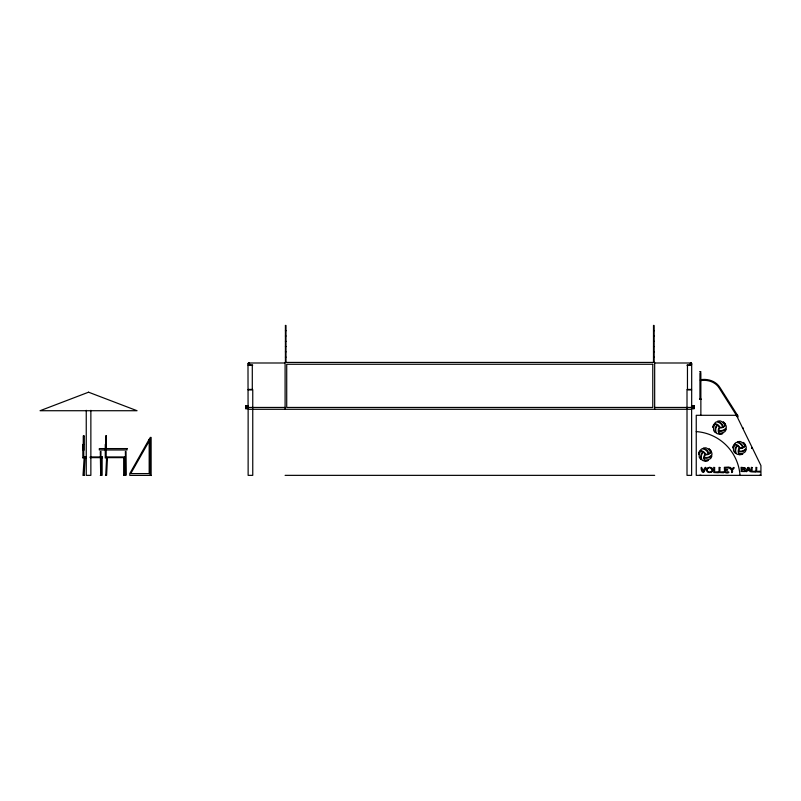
<?xml version="1.0" encoding="UTF-8"?>
<svg xmlns="http://www.w3.org/2000/svg" width="801" height="801" viewBox="0 0 801 801"><rect width="100%" height="100%" fill="white"/><g stroke="black" fill="none" stroke-linecap="round" stroke-linejoin="round"><path stroke-width="1.2" d="M83.034 475.333L84.195 457.181L85.006 458.082L84.175 475.353M105.752 475.313L106.623 457.181L107.434 458.082L106.603 475.353L105.452 475.333M691.603 364.044L691.513 363.404M248.13 363.824L248.38 363.233M249.782 364.065C246.728 360.951 250.192 367.289 249.191 363.023M690.332 364.946L691.253 362.643L690.792 364.946M751.738 448.009L752.459 448.149L751.738 448.22M150.157 439.238L149.186 439.238L129.782 473.591L129.782 475.394L151.129 475.394M149.186 441.041L130.753 473.591L149.186 473.591L149.186 439.238M691.523 364.245C688.63 366.187 690.862 360.62 691.694 364.065L691.674 408.22L693.986 408.22L693.986 405.887M691.023 364.645L691.694 364.065A1.181 1.181 0 0 0 690.973 362.993L655.318 362.993M125.367 451.414L125.847 475.424L126.047 451.564M100.295 451.564L100.686 475.353M100.676 475.424L100.976 451.414M690.562 363.023L691.383 363.233M285.426 325.456L285.977 325.456L285.987 362.422M653.506 325.456L654.067 325.456L654.077 362.422M285.426 330.743L285.977 330.743M653.506 330.743L654.067 330.743M285.426 336.019L285.977 336.019M653.506 336.019L654.067 336.019M285.426 341.296L285.977 341.296M653.506 341.296L654.067 341.296M285.426 346.583L285.977 346.583M653.506 346.583L654.067 346.583M285.426 351.859L285.977 351.859M653.506 351.859L654.067 351.859M285.426 357.136L285.977 357.136M653.506 357.136L654.067 357.136M284.445 362.993L248.791 362.993A1.181 1.181 0 0 0 247.99 364.115L248.08 408.22L245.767 408.22L245.767 405.887M248.27 364.946L252.615 364.946M687.148 364.946L691.483 364.946M248.27 365.406L252.615 365.406M687.148 365.406L691.483 365.406M248.27 389.436L252.615 389.436M687.148 389.436L691.483 389.436M248.13 389.897L252.756 389.897L252.756 475.353L248.13 475.353L248.13 409.291L691.623 409.291L691.623 475.353L687.008 475.353L687.008 389.897L691.623 389.897M699.473 399.128L701.326 399.128M248.21 407.449L285.096 407.449M654.667 407.449L691.313 407.449M83.735 444.445L82.853 444.445L82.843 458.092L83.745 457.181L83.755 435.924M106.163 444.445L105.281 444.445L105.271 458.092L106.173 457.181L106.183 435.924M86.418 456.95L83.955 456.95L83.955 457.641L86.418 457.641M90.112 456.95L102.428 456.95L102.428 457.641L90.112 457.641M699.744 475.243L701.065 475.243M759.628 475.243L760.95 475.243M123.724 475.333L124.556 475.333L124.566 457.181L123.714 458.082L123.714 475.333M285.096 475.353L654.667 475.353M83.334 475.313L84.165 475.353M100.956 475.373L100.295 475.404M737.381 415.078L720.019 387.634C716.054 381.056 707.784 378.432 700.434 379.734L700.434 380.635C707.473 379.404 715.443 381.807 719.248 388.145L736.56 415.519M249.431 364.946L248.5 362.643L248.971 364.946M737.821 417.151L737.821 415.298L696.249 415.298L696.249 475.353L760.95 475.353L760.92 465.541L736.439 415.298L736.439 416.23M737.591 416.23L737.591 417.151M700.865 373.286L700.865 415.298M699.944 373.286L699.944 399.128M687.458 365.406L687.458 389.436M654.667 409.291L654.667 362.422L285.096 362.422L285.096 409.291M653.496 325.456L653.496 362.422M285.416 325.456L285.416 362.422M252.295 365.406L252.295 389.436M151.129 475.544L151.129 437.426L150.157 437.426L150.157 475.394M90.863 410.312L90.863 475.353L86.248 475.353L86.248 410.312M696.249 431.589A47.229 47.229 0 0 1 740.004 475.353M704.239 457.992L704.229 458.242A4.676 4.676 0 0 0 704.68 460.024A8.29 8.29 0 0 0 710.647 458.442A5.687 5.687 0 0 0 711.839 455.679A8.03 8.03 0 0 1 704.239 457.992M718.567 431.078L718.567 431.339A4.676 4.676 0 0 0 719.008 433.121A8.29 8.29 0 0 0 724.975 431.529A5.687 5.687 0 0 0 726.177 428.765A8.03 8.03 0 0 1 718.567 431.078M738.522 451.624L738.522 451.884A4.676 4.676 0 0 0 738.963 453.666A8.29 8.29 0 0 0 744.93 452.084A5.687 5.687 0 0 0 746.132 449.311A8.03 8.03 0 0 1 738.522 451.624M706.582 469.536L706.882 471.178A2.583 2.583 0 0 0 707.453 471.879L709.005 472.56L711.438 472.179A2.563 2.563 0 0 0 712.339 471.338L712.53 471.008A2.453 2.453 0 0 0 712.76 469.947L712.439 468.645A2.493 2.493 0 0 0 711.859 467.944L709.646 467.223L707.223 468.164A2.583 2.583 0 0 0 706.662 469.186L706.582 469.536M707.213 469.476L707.523 471.108A2.173 2.173 0 0 0 708.605 471.919C715.363 473.361 710.036 463.739 707.213 469.476M714.632 467.634L714.622 472.019L718.387 471.769L718.387 472.75L713.781 472.51L713.781 467.313L714.662 467.544M719.909 467.634L719.899 472.019L723.663 471.769L723.663 472.75L719.058 472.51L719.058 467.313L719.949 467.544M731.643 472.059C731.563 473.541 733.356 471.649 732.234 470.207C736.149 467.013 733.155 466.162 731.964 469.746C730.852 466.322 727.288 466.492 731.643 470.207L731.643 472.059M741.285 471.459L745.03 471.559L745.08 467.784L741.075 467.333L741.285 471.459M752.089 467.604L752.079 471.419L755.353 471.208L755.353 472.059L751.348 471.849L751.348 467.333L752.119 467.524M756.685 467.604L756.675 471.419L759.949 471.208L759.949 472.059L755.944 471.849L755.944 467.333L756.715 467.524M742.457 427.874L743.128 428.215L742.457 427.874M744.97 470.587L744.199 471.399L741.806 471.419L741.806 469.716L744.359 469.776L744.97 470.587M744.84 468.545L744.099 469.256L741.806 469.286L741.806 467.764L744.259 467.824L744.84 468.545M699.954 371.774L700.845 372.014L699.954 371.774M704.339 457.021L704.289 457.311A6.798 6.798 0 0 0 711.989 454.407A6.508 6.508 0 0 0 711.368 451.814A6.438 6.438 0 0 1 705.461 454.858A4.676 4.676 0 0 0 704.339 457.021M718.667 430.107L718.627 430.397A6.798 6.798 0 0 0 726.327 427.494A6.508 6.508 0 0 0 725.696 424.9A6.438 6.438 0 0 1 719.789 427.944A4.676 4.676 0 0 0 718.667 430.107M738.622 450.663L738.582 450.943A6.798 6.798 0 0 0 746.282 448.039A6.508 6.508 0 0 0 745.651 445.446A6.438 6.438 0 0 1 739.744 448.5A4.676 4.676 0 0 0 738.622 450.663M724.585 472.059C727.518 474.753 732.414 470.728 725.185 472.019L725.185 470.087C728.54 471.288 728.59 468.375 725.185 469.596L725.185 467.814L728.91 468.054L728.91 467.073L724.344 467.313L724.585 472.059M703.919 471.859C700.845 475.013 699.774 460.295 703.348 471.829C704.099 466.062 708.324 465.571 703.919 471.859M746.742 471.439C745.17 473.711 747.083 466.162 748.915 467.434C750.457 469.096 751.198 474.212 749.556 470.577L747.143 470.577L746.742 471.439M711.078 451.153L710.837 451.724A8.22 8.22 0 0 0 708.875 448.78A6.778 6.778 0 0 1 711.078 451.153M725.406 424.25L725.165 424.81A8.22 8.22 0 0 0 723.213 421.877A6.778 6.778 0 0 1 725.406 424.25M745.361 444.795L745.12 445.356A8.22 8.22 0 0 0 743.168 442.422A6.778 6.778 0 0 1 745.361 444.795M748.344 467.924L747.333 470.147L749.366 470.147L748.344 467.924M102.138 457.181L101.286 458.082L101.286 475.333L102.127 475.333L102.138 457.181M723.543 426.623L723.313 426.753A8.03 8.03 0 0 0 717.486 421.356A5.687 5.687 0 0 1 720.479 420.986A8.29 8.29 0 0 1 724.855 425.341A4.676 4.676 0 0 1 723.543 426.623M709.205 453.536L708.985 453.666A8.03 8.03 0 0 0 703.158 448.27A5.687 5.687 0 0 1 706.142 447.899A8.29 8.29 0 0 1 710.517 452.255A4.676 4.676 0 0 1 709.205 453.536M743.498 447.178L743.268 447.298A8.03 8.03 0 0 0 737.441 441.902A5.687 5.687 0 0 1 740.434 441.541A8.29 8.29 0 0 1 744.81 445.887A4.676 4.676 0 0 1 743.498 447.178M722.702 427.053L722.432 427.153A4.676 4.676 0 0 1 719.999 427.273A6.238 6.238 0 0 0 714.382 423.719A6.508 6.508 0 0 1 716.314 421.867A6.798 6.798 0 0 1 722.702 427.053M708.374 453.957L708.104 454.067A4.676 4.676 0 0 1 705.671 454.187A6.238 6.238 0 0 0 700.054 450.633A6.508 6.508 0 0 1 701.976 448.78A6.798 6.798 0 0 1 708.374 453.957M742.657 447.599L742.387 447.699A4.676 4.676 0 0 1 739.954 447.829A6.238 6.238 0 0 0 734.337 444.265A6.508 6.508 0 0 1 736.269 442.412A6.798 6.798 0 0 1 742.657 447.599M88.561 392.2L40.05 410.723L137.061 410.723L88.561 392.2M714.362 424.33L713.761 424.43A6.778 6.778 0 0 0 712.93 427.554A8.22 8.22 0 0 1 714.362 424.33M734.317 444.885L733.716 444.976A6.778 6.778 0 0 0 732.875 448.109A8.22 8.22 0 0 1 734.317 444.885M700.034 451.243L699.423 451.343A6.778 6.778 0 0 0 698.592 454.467A8.22 8.22 0 0 1 700.034 451.243M652.775 364.265L286.718 364.265L286.718 407.449L652.775 407.449L652.775 364.265M248.24 405.887L245.617 405.887L245.617 408.8L248.24 408.8L248.24 405.887M694.147 405.887L691.523 405.887L691.523 408.8L694.147 408.8L694.147 405.887M83.955 435.924L83.264 435.924L83.264 450.252L83.955 450.252L83.955 435.924M106.383 435.924L105.692 435.924L105.692 450.252L106.383 450.252L106.383 435.924M127.029 448.59L99.314 448.59L99.314 449.982L127.029 449.982L127.029 448.59M124.856 456.95L106.383 456.95L106.383 457.641L124.856 457.641L124.856 456.95M716.995 424.86L716.765 424.74A4.676 4.676 0 0 0 714.983 424.31A8.29 8.29 0 0 0 713.641 430.337A5.687 5.687 0 0 0 715.543 432.67A8.03 8.03 0 0 1 716.995 424.86M736.95 445.406L736.72 445.286A4.676 4.676 0 0 0 734.938 444.865A8.29 8.29 0 0 0 733.596 450.893A5.687 5.687 0 0 0 735.498 453.226A8.03 8.03 0 0 1 736.95 445.406M702.657 451.774L702.437 451.644A4.676 4.676 0 0 0 700.645 451.223A8.29 8.29 0 0 0 699.303 457.251A5.687 5.687 0 0 0 701.215 459.584A8.03 8.03 0 0 1 702.657 451.774M717.806 425.391L717.576 425.221A6.798 6.798 0 0 0 716.605 433.391A6.508 6.508 0 0 0 719.198 434.032A6.238 6.238 0 0 1 719.208 427.384A4.676 4.676 0 0 0 717.806 425.391M737.761 445.937L737.531 445.767A6.798 6.798 0 0 0 736.56 453.937A6.508 6.508 0 0 0 739.153 454.578A6.238 6.238 0 0 1 739.163 447.929A4.676 4.676 0 0 0 737.761 445.937M703.478 452.305L703.238 452.134A6.798 6.798 0 0 0 702.277 460.305A6.508 6.508 0 0 0 704.87 460.945A6.238 6.238 0 0 1 704.88 454.297A4.676 4.676 0 0 0 703.478 452.305M739.633 454.698L739.263 454.197A8.22 8.22 0 0 0 742.787 453.997A6.778 6.778 0 0 1 739.633 454.698M719.678 434.152L719.308 433.651A8.22 8.22 0 0 0 722.842 433.451A6.778 6.778 0 0 1 719.678 434.152M705.351 461.056L704.98 460.565A8.22 8.22 0 0 0 708.505 460.355A6.778 6.778 0 0 1 705.351 461.056M692.264 408.069A1.121 1.121 0 0 0 693.956 407.088A1.121 1.121 0 0 0 692.264 406.117A1.121 1.121 0 0 0 692.264 408.069M246.137 407.889A1.121 1.121 0 0 0 248.02 407.379A1.121 1.121 0 0 0 246.638 406.007A1.121 1.121 0 0 0 246.137 407.889"/></g></svg>
